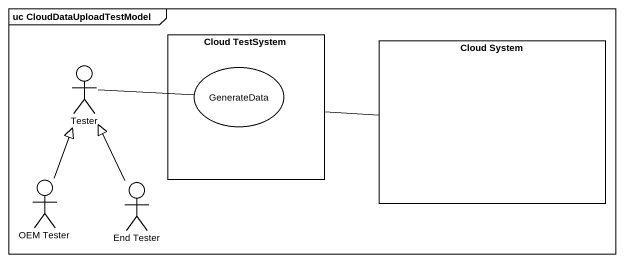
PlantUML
@startuml
mainframe uc CloudDataUploadTestModel
rectangle "Cloud TestSystem" as Cloud_TestSystem {
  usecase GenerateData
}
actor Tester
rectangle "Cloud System" as Cloud_System
actor "OEM Tester" as OEM_Tester
actor "End Tester" as End_Tester
Cloud_TestSystem -right- Cloud_System
Tester -right- GenerateData
OEM_Tester -up-|> Tester
End_Tester -up-|> Tester
@enduml
